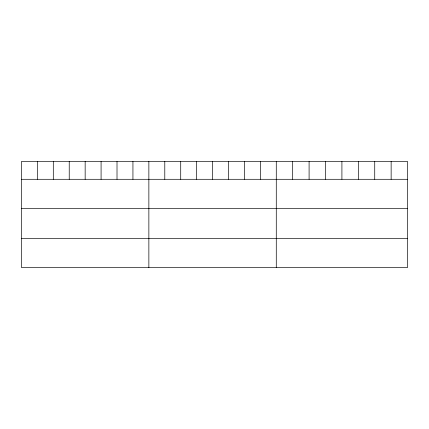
<?xml version="1.0" encoding="UTF-8"?>
<svg xmlns="http://www.w3.org/2000/svg" width="429" height="429" viewBox="0 0 429 429"><rect width="100%" height="100%" fill="white"/><g stroke="black" fill="none" stroke-linecap="round" stroke-linejoin="round"><path stroke-width="0.64" d="M407.55 179.295L407.55 267.524L21.45 267.524L21.45 161.476L407.55 161.476L407.55 179.295L21.45 179.295M21.45 208.408L407.55 208.408M21.45 238.406L407.55 238.406M391.141 161.476L391.141 179.295M374.731 161.476L374.731 179.295M358.322 161.476L358.322 179.295M341.913 161.476L341.913 179.295M325.504 161.476L325.504 179.295M309.094 161.476L309.094 179.295M292.685 161.476L292.685 179.295M276.276 161.476L276.276 267.524M260.349 161.476L260.349 179.295M244.423 161.476L244.423 179.295M228.496 161.476L228.496 179.295M212.569 161.476L212.569 179.295M196.643 161.476L196.643 179.295M180.716 161.476L180.716 179.295M164.79 161.476L164.79 179.295M148.863 161.476L148.863 267.524M132.936 161.476L132.936 179.295M117.01 161.476L117.01 179.295M101.083 161.476L101.083 179.295M85.157 161.476L85.157 179.295M69.23 161.476L69.23 179.295M53.303 161.476L53.303 179.295M37.377 161.476L37.377 179.295"/></g></svg>
